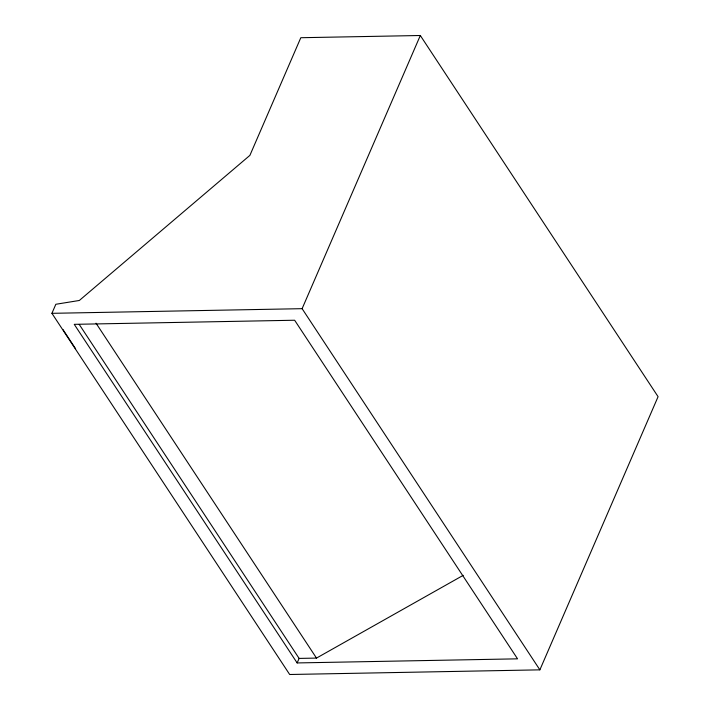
<?xml version="1.0" encoding="UTF-8"?>
<svg xmlns="http://www.w3.org/2000/svg" width="710" height="710" viewBox="0 0 710 710"><rect width="100%" height="100%" fill="white"/><g stroke="black" fill="none" stroke-linecap="round" stroke-linejoin="round"><path stroke-width="1.06" d="M51.919 313.323L55.833 304.279L79.343 300.472L249.902 155.366L300.809 37.719L420.32 35.5L658.081 396.677L539.875 669.849L289.68 674.5L51.919 313.323L302.114 308.673L539.875 669.849M302.114 308.673L420.32 35.5M297.144 662.936L74.248 324.337L294.641 320.237L517.546 658.836L297.144 662.936L299.105 658.41L79.245 324.435M299.105 658.41L316.491 658.09L463.204 575.34M96.019 323.192L316.491 658.09M75.597 348.672A2.299 1.234 88.9 0 1 75.322 348.353L63.731 330.745A2.299 1.234 88.9 0 1 63.607 330.532M63.509 330.301A2.299 1.234 88.9 0 1 63.35 329.768"/></g></svg>
